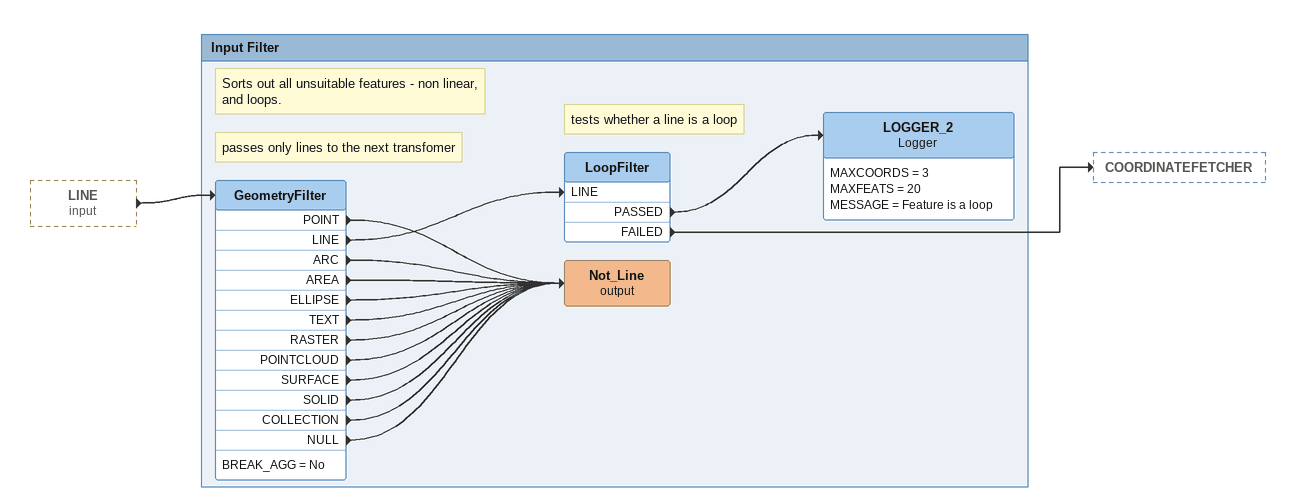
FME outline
LINE (input) [outside]
    -> GeometryFilter

Bookmark: Input Filter
Note: Sorts out all unsuitable features - non linear, and loops.
Note: passes only lines to the next transfomer
GeometryFilter
    BREAK_AGG = No
    POINT -> Not_Line (output)
    LINE -> LoopFilter [LINE]
    ARC -> Not_Line (output)
    AREA -> Not_Line (output)
    ELLIPSE -> Not_Line (output)
    TEXT -> Not_Line (output)
    RASTER -> Not_Line (output)
    POINTCLOUD -> Not_Line (output)
    SURFACE -> Not_Line (output)
    SOLID -> Not_Line (output)
    COLLECTION -> Not_Line (output)
    NULL -> Not_Line (output)
Note: tests whether a line is a loop
LoopFilter
    PASSED -> LOGGER_2
    FAILED -> COORDINATEFETCHER
LOGGER_2: Logger
    MAXCOORDS = 3
    MAXFEATS = 20
    MESSAGE = Feature is a loop
Not_Line (output)
